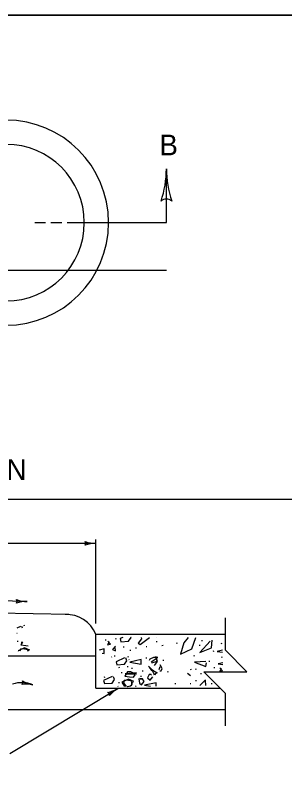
# Model space of a CAD drawing. Extents: x 1007 to 1035.5, y 1000.5 to 1021.5.
# Drawn here: x 1013.19 to 1016.31, y 1012.65 to 1021.5 of the extents above; entities that cross this region are included whole.
import ezdxf

# ---------------------------------------------------------------- set-up
doc = ezdxf.new("R2010")
doc.units = 0
for name, color, linetype in [('Level 1', 7, 'Continuous'), ('Level 10', 7, 'Continuous'), ('Level 11', 7, 'Continuous')]:
    doc.layers.add(name, color=color, linetype=linetype)

msp = doc.modelspace()

# ---------------------------------------------------------------- linework, layer by layer
at = {"layer": 'Level 1'}
for p, q in [((1014.9418, 1019.1), (1014.9418, 1019.7245)), ((1007.9784, 1018.55), (1014.9418, 1018.55)), ((1007, 1015.9), (1016.5, 1015.9)), ((1014.125, 1015.3882), (1012.1024, 1015.3882)), ((1014.125, 1014.4629), (1014.125, 1015.4335)), ((1013.3283, 1014.7148), (1012.1836, 1014.7387)), ((1013.8108, 1014.5639), (1011.75, 1014.6069)), ((1014.125, 1013.7137), (1014.125, 1014.3387)), ((1014.125, 1014.3387), (1015.625, 1014.3387)), ((1009.375, 1014.0887), (1014.125, 1014.0887)), ((1013.1273, 1012.9569), (1014.379, 1013.7102)), ((1014.125, 1013.7137), (1015.5625, 1013.7137)), ((1015.625, 1013.4637), (1007.875, 1013.4637))]:
    msp.add_line(p, q, dxfattribs=at)
for points in [[(1013.4159, 1019.1), (1013.5409, 1019.1)], [(1013.6034, 1019.1), (1013.7284, 1019.1)], [(1013.7909, 1019.1), (1014.9418, 1019.1)], [(1015.625, 1013.2762), (1015.625, 1013.6512), (1015.375, 1013.9012), (1015.875, 1013.9012), (1015.625, 1014.1512), (1015.625, 1014.5262)], [(1013.2523, 1014.4278), (1013.2088, 1014.4074)], [(1013.2753, 1014.4052), (1013.2676, 1014.4249)], [(1013.2987, 1014.4363), (1013.2876, 1014.4349)], [(1013.2088, 1014.3495), (1013.2134, 1014.3499)], [(1014.4358, 1014.3001), (1014.4054, 1014.2861)], [(1014.5025, 1014.2569), (1014.5317, 1014.2972)], [(1014.5317, 1014.2972), (1014.5307, 1014.2999)], [(1014.638, 1014.2163), (1014.7477, 1014.2993)], [(1014.6498, 1014.2996), (1014.6518, 1014.2829)], [(1014.8222, 1014.2992), (1014.822, 1014.2988)], [(1014.822, 1014.2988), (1014.8234, 1014.2992)], [(1015.1928, 1014.2982), (1015.1452, 1014.2372)], [(1015.2381, 1014.1692), (1015.2815, 1014.298)], [(1013.2238, 1014.2525), (1013.2127, 1014.2511)], [(1013.2742, 1014.2438), (1013.2565, 1014.2135)], [(1013.2565, 1014.2135), (1013.312, 1014.2066)], [(1013.2739, 1014.2439), (1013.2593, 1014.2427)], [(1013.2593, 1014.2427), (1013.2763, 1014.2427)], [(1014.2439, 1014.2689), (1014.2328, 1014.2675)], [(1014.2771, 1014.2484), (1014.2605, 1014.2137), (1014.2938, 1014.222), (1014.2633, 1014.2567)], [(1014.3597, 1014.2825), (1014.3486, 1014.2812)], [(1014.4054, 1014.2861), (1014.4152, 1014.25)], [(1014.4152, 1014.25), (1014.5025, 1014.2569)], [(1014.6518, 1014.2829), (1014.6158, 1014.233)], [(1014.6158, 1014.233), (1014.638, 1014.2163)], [(1014.8361, 1014.2485), (1014.825, 1014.2471)], [(1014.9043, 1014.2081), (1014.8877, 1014.2011)], [(1015.0665, 1014.2315), (1015.0554, 1014.2301)], [(1015.1452, 1014.2372), (1015.1063, 1014.1054)], [(1015.332, 1014.2077), (1015.3209, 1014.2062)], [(1015.4503, 1014.258), (1015.331, 1014.1248), (1015.4628, 1014.1775), (1015.4725, 1014.2677)], [(1015.3593, 1014.2621), (1015.3481, 1014.2607)], [(1015.5838, 1014.2281), (1015.5728, 1014.2267)], [(1013.2982, 1014.1788), (1013.2233, 1014.1456)], [(1013.2233, 1014.1456), (1013.2264, 1014.1402)], [(1013.2496, 1014.1636), (1013.2425, 1014.1403)], [(1013.2788, 1014.1678), (1013.2496, 1014.1636)], [(1013.3523, 1014.1538), (1013.2788, 1014.1678)], [(1013.3606, 1014.1525), (1013.2982, 1014.1788)], [(1013.312, 1014.2066), (1013.3409, 1014.2031)], [(1013.3383, 1014.1412), (1013.337, 1014.1469)], [(1013.337, 1014.1411), (1013.337, 1014.1469)], [(1013.3439, 1014.1469), (1013.3495, 1014.1428)], [(1014.2219, 1014.1664), (1014.1613, 1014.1539)], [(1014.2205, 1014.1151), (1014.2219, 1014.1678)], [(1014.3509, 1014.1983), (1014.3176, 1014.1595), (1014.3509, 1014.1428), (1014.3495, 1014.1817)], [(1014.4515, 1014.1872), (1014.4404, 1014.1858)], [(1014.5298, 1014.1498), (1014.5187, 1014.1484)], [(1014.5945, 1014.177), (1014.5833, 1014.1757)], [(1014.717, 1014.1906), (1014.7059, 1014.1892)], [(1015.1063, 1014.1054), (1015.2381, 1014.1692)], [(1015.4919, 1014.1396), (1015.4808, 1014.1382)], [(1015.5905, 1014.1512), (1015.5293, 1014.1387)], [(1015.5293, 1014.1387), (1015.5915, 1014.1276)], [(1014.1993, 1014.1188), (1014.2205, 1014.1151)], [(1014.3107, 1014.0741), (1014.3051, 1014.0699)], [(1014.3494, 1014.0837), (1014.3383, 1014.0823)], [(1014.4563, 1014.065), (1014.3578, 1014.0192), (1014.3675, 1013.9832), (1014.4549, 1013.9901), (1014.484, 1014.0303), (1014.4715, 1014.0622)], [(1014.5026, 1014.0736), (1014.4915, 1014.0722)], [(1014.5104, 1014.0422), (1014.5048, 1014.0449)], [(1014.6508, 1014.0425), (1014.5162, 1014.0148), (1014.6493, 1013.9912), (1014.6508, 1014.0439)], [(1014.7136, 1014.0599), (1014.7025, 1014.0585)], [(1014.7489, 1014.0491), (1014.7426, 1014.0312)], [(1014.7919, 1014.0657), (1014.7489, 1014.0491)], [(1014.8349, 1014.0588), (1014.7643, 1014.0152)], [(1014.8433, 1014.0672), (1014.7919, 1014.0657)], [(1014.8349, 1014.0269), (1014.8197, 1014.0782)], [(1014.8391, 1014.0213), (1014.8224, 1014.0685)], [(1014.911, 1014.0327), (1014.8998, 1014.0313)], [(1015.2673, 1014.0852), (1015.2563, 1014.0837)], [(1015.5873, 1014.0702), (1015.5762, 1014.0687)], [(1014.3971, 1013.951), (1014.386, 1013.9497)], [(1014.4992, 1013.9612), (1014.4881, 1013.9598)], [(1014.7747, 1014.0045), (1014.8349, 1014.0269)], [(1014.8023, 1013.9761), (1014.8391, 1014.0213)], [(1014.8641, 1013.9589), (1014.8528, 1013.9243)], [(1014.8946, 1013.9409), (1014.8683, 1013.9825)], [(1015.399, 1014.02), (1015.2686, 1014.0144), (1015.4004, 1013.9645), (1015.4059, 1014.0075)], [(1015.4443, 1014.0225), (1015.4332, 1014.0211)], [(1015.5022, 1013.9476), (1015.4911, 1013.9462)], [(1015.5968, 1014.0055), (1015.543, 1013.9943)], [(1015.543, 1013.9943), (1015.5977, 1013.9847)], [(1015.5762, 1013.9407), (1015.5595, 1013.906), (1015.5928, 1013.9143), (1015.5623, 1013.949)], [(1014.4278, 1013.8897), (1014.4166, 1013.8883)], [(1014.5798, 1013.8785), (1014.5312, 1013.9007), (1014.4896, 1013.9007), (1014.4604, 1013.8507), (1014.5159, 1013.8438), (1014.5617, 1013.8382), (1014.5811, 1013.866)], [(1014.595, 1013.891), (1014.4633, 1013.8799), (1014.5936, 1013.8799)], [(1014.5503, 1013.9408), (1014.5391, 1013.9394)], [(1014.6728, 1013.9102), (1014.6617, 1013.9087)], [(1014.742, 1013.8702), (1014.7226, 1013.8341)], [(1014.7653, 1013.8692), (1014.742, 1013.8702)], [(1014.7693, 1013.8644), (1014.7642, 1013.8674)], [(1014.8644, 1013.9124), (1014.8821, 1013.9132)], [(1014.8821, 1013.9132), (1014.8946, 1013.9409)], [(1014.962, 1013.9), (1014.9509, 1013.8986)], [(1015.2214, 1013.8535), (1015.1868, 1013.8827)], [(1015.2299, 1013.9272), (1015.2188, 1013.9258)], [(1015.2878, 1013.9306), (1015.2767, 1013.9292)], [(1015.349, 1013.8796), (1015.3379, 1013.8782)], [(1014.3133, 1013.8472), (1014.2148, 1013.8014), (1014.2246, 1013.7653), (1014.3119, 1013.7722), (1014.3411, 1013.8125), (1014.3286, 1013.8444)], [(1014.2269, 1013.8387), (1014.2158, 1013.8373)], [(1014.3971, 1013.7741), (1014.386, 1013.7727)], [(1014.5021, 1013.8161), (1014.4272, 1013.7828)], [(1014.4272, 1013.7828), (1014.4565, 1013.7327)], [(1014.4535, 1013.8008), (1014.4452, 1013.7731)], [(1014.4452, 1013.7731), (1014.4775, 1013.7328)], [(1014.4827, 1013.805), (1014.4535, 1013.8008)], [(1014.5562, 1013.7911), (1014.4827, 1013.805)], [(1014.5645, 1013.7897), (1014.5021, 1013.8161)], [(1014.5464, 1013.7592), (1014.5409, 1013.7842)], [(1014.5409, 1013.7495), (1014.5409, 1013.7842)], [(1014.5478, 1013.7842), (1014.5534, 1013.78)], [(1014.6533, 1013.8133), (1014.6228, 1013.8217), (1014.6283, 1013.7717), (1014.6547, 1013.7509), (1014.6852, 1013.7897), (1014.6643, 1013.8188), (1014.6338, 1013.8244)], [(1014.6523, 1013.8489), (1014.6413, 1013.8475)], [(1014.8243, 1013.7737), (1014.6898, 1013.7459)], [(1014.7226, 1013.8341), (1014.7531, 1013.8064)], [(1014.7531, 1013.8064), (1014.7863, 1013.8443)], [(1014.8232, 1013.7343), (1014.8243, 1013.7751)], [(1015.2912, 1013.7978), (1015.2801, 1013.7965)], [(1015.3934, 1013.8106), (1015.3293, 1013.743)], [(1015.3995, 1013.7426), (1015.3948, 1013.7994)], [(1014.381, 1013.7324), (1014.379, 1013.7346)], [(1014.4858, 1013.7329), (1014.5243, 1013.7398)], [(1014.4938, 1013.7329), (1014.527, 1013.7398)], [(1014.5243, 1013.7398), (1014.5409, 1013.7495)], [(1014.527, 1013.7398), (1014.5464, 1013.7592)], [(1014.5903, 1013.7333), (1014.5832, 1013.7414)], [(1014.6898, 1013.7459), (1014.7572, 1013.734)], [(1015.0505, 1013.7638), (1015.0394, 1013.7624)], [(1015.2265, 1013.7638), (1015.2154, 1013.7624)], [(1015.4715, 1013.7638), (1015.4604, 1013.7624)]]:
    msp.add_lwpolyline(points, dxfattribs=at)
for centre, radius, start, end in [((1013.084, 1019.1), 1.1875, 270, 90), ((1013.084, 1019.1), 0.9062, 270, 90), ((1013.7699, 1019.7245), 1.1719, 341.34716, 359.99389), ((1016.1136, 1019.7245), 1.1719, 179.98778, 180), ((1016.1136, 1019.7245), 1.1719, 180, 198.66878), ((1014.9416, 1019.2789), 0.0938, 48.7746, 130.89129), ((1013.9765, 1015.3882), 0.0312, 318.7746, 40.89129), ((1014.125, 1014.9975), 0.3906, 90, 108.66878), ((1014.125, 1015.7788), 0.3906, 251.34716, 269.99389), ((1014.125, 1014.9975), 0.3906, 89.98778, 90), ((1013.1798, 1014.7179), 0.0312, 317.57772, 39.69441), ((1013.3202, 1014.3242), 0.3906, 88.80312, 107.47191), ((1013.3365, 1015.1053), 0.3906, 250.15028, 268.79701), ((1013.3202, 1014.3242), 0.3906, 88.7909, 88.80312), ((1013.7807, 1014.1902), 0.375, 23.32836, 91.97406), ((1015.0192, 1014.2343), 0.3906, 223.23727, 223.2495), ((1015.0192, 1014.2343), 0.3906, 223.2495, 241.91828), ((1014.4502, 1013.699), 0.3906, 24.59666, 43.24339), ((1014.8364, 1013.8584), 0.0312, 92.02409, 174.14079), ((1013.2655, 1013.4081), 0.3676, 69.79386, 106.76451), ((1013.2465, 1013.7804), 0.0312, 308.50485, 30.62154), ((1013.4644, 1014.137), 0.3906, 240.72736, 259.39614), ((1013.3206, 1013.3691), 0.3906, 79.40225, 98.04898), ((1013.4644, 1014.137), 0.3906, 259.39614, 259.40837), ((1014.1774, 1014.0451), 0.3909, 282.39536, 301.04209), ((1014.5807, 1013.3753), 0.3909, 121.0482, 139.71698), ((1014.5807, 1013.3753), 0.3909, 121.03597, 121.0482), ((1014.2516, 1013.6335), 0.0313, 349.82279, 71.93949)]:
    msp.add_arc(centre, radius, start, end, dxfattribs=at)
at = {"layer": 'Level 10'}
msp.add_line((1007, 1021.5), (1035.5, 1021.5), dxfattribs=at)
at = {"layer": 'Level 11'}
msp.add_lwpolyline([(1007, 1000.5), (1035.5, 1000.5), (1035.5, 1021.5), (1007, 1021.5)], close=True, dxfattribs=at)

# ---------------------------------------------------------------- texts
at = {"layer": 'Level 1'}
for s, p in [('B', (1014.8608, 1019.8791)), ('MOUNTABLE MEDIAN', (1009.9868, 1016.1217))]:
    msp.add_text(s, height=0.24, dxfattribs=at).set_placement(p)

doc.saveas('drawing.dxf')
